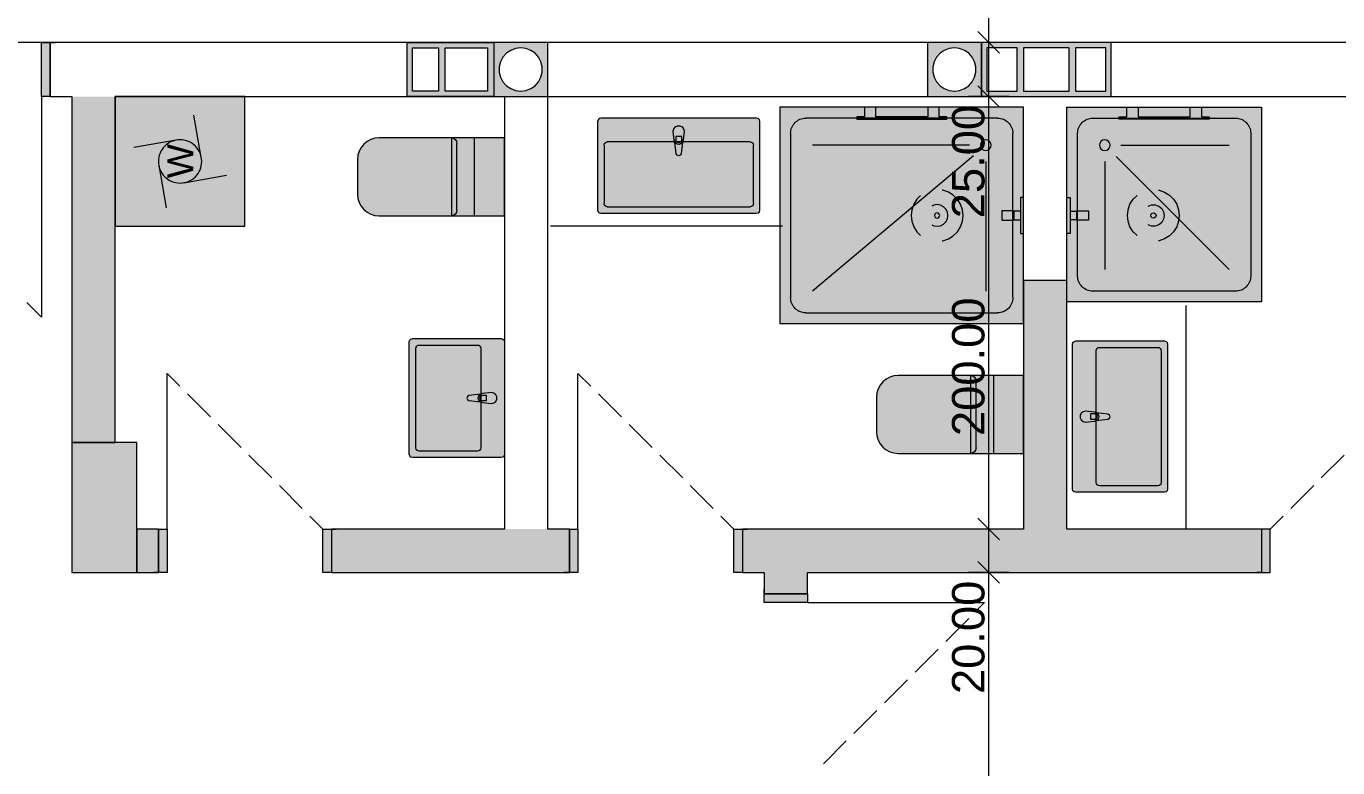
# Model space of a CAD drawing. Header units: millimetres. Extents: x 5493291 to 5652041, y -5155064 to -5098765.
# Drawn here: x 5590895 to 5596958, y -5125245 to -5121817 of the extents above; entities that cross this region are included whole.
import ezdxf

# ---------------------------------------------------------------- set-up
doc = ezdxf.new("R2010")
doc.units = ezdxf.units.MM
doc.header["$MEASUREMENT"] = 0
doc.layers.add('Drawing & Figure', color=7, linetype='Continuous')
doc.layers.add('Drawing & Figure_Pen_No__1', color=7, linetype='Continuous', lineweight=13)
doc.layers.add('Drawing & Figure_Pen_No__101', color=252, linetype='Continuous', lineweight=13)
for name, color, linetype, lineweight, true_color in [('Drawing & Figure_Pen_No__105', 7, 'Continuous', 13, 0xcae6ff), ('Drawing & Figure_Pen_No__145', 7, 'Continuous', 13, 0x0077b0), ('Drawing & Figure_Pen_No__181', 7, 'Continuous', 5, 0x282828), ('Drawing & Figure_Pen_No__61', 7, 'Continuous', 13, 0x6a6a6a), ('Drawing & Figure_Pen_No__62', 7, 'Continuous', 13, 0xaaaaaa)]:
    doc.layers.add(name, color=color, linetype=linetype, lineweight=lineweight, true_color=true_color)
doc.styles.add('GENERATED_STYLE_2', font='arial.ttf')

msp = doc.modelspace()

# ---------------------------------------------------------------- hatches: boundary and pattern name
at = {"layer": 'Drawing & Figure', "linetype": 'Continuous', "lineweight": 20}
h = msp.add_hatch(color=6, dxfattribs=at)
h.paths.add_polyline_path([(5592655.5, -5122141.5), (5593055.9, -5122141.5), (5593055.9, -5121891.5), (5592655.5, -5121891.5)])
h.paths.add_polyline_path([(5592680.4, -5122116.5), (5592680.4, -5121916.5), (5592800.4, -5121916.5), (5592800.4, -5122116.5)], flags=0)
h.paths.add_polyline_path([(5592830.7, -5122116.5), (5592830.7, -5121916.5), (5593026.8, -5121916.5), (5593026.8, -5122116.5)], flags=0)
h = msp.add_hatch(color=6, dxfattribs=at)
h.paths.add_polyline_path([(5593055.9, -5121891.5), (5593055.9, -5122141.5), (5593305.9, -5122141.5), (5593305.9, -5122121.5), (5593305.9, -5121911.5), (5593305.9, -5121891.5)])
h.paths.add_polyline_path([(5593081.4, -5122028.5), (5593081.4, -5122004.5), (5593087.3, -5121981.1), (5593098.6, -5121959.7), (5593114.7, -5121941.6), (5593134.3, -5121928), (5593156.8, -5121919.4), (5593180.6, -5121916.5), (5593204.4, -5121919.4), (5593226.9, -5121928), (5593247.1, -5121941.6), (5593263.2, -5121959.7), (5593274.5, -5121981.1), (5593279.8, -5122004.5), (5593279.8, -5122028.5), (5593274.5, -5122051.9), (5593263.2, -5122073.3), (5593247.1, -5122091.4), (5593226.9, -5122105.1), (5593204.4, -5122113.6), (5593180.6, -5122116.5), (5593156.8, -5122113.6), (5593134.3, -5122105.1), (5593114.7, -5122091.4), (5593098.6, -5122073.3), (5593087.3, -5122051.9)], flags=0)
h = msp.add_hatch(color=6, dxfattribs=at)
h.paths.add_polyline_path([(5595060.7, -5122141.5), (5595310.8, -5122141.5), (5595310.8, -5121891.5), (5595060.7, -5121891.5), (5595060.7, -5121911.5), (5595060.7, -5122121.5)])
h.paths.add_polyline_path([(5595086.8, -5122004.5), (5595092.2, -5121981.1), (5595103.4, -5121959.7), (5595119.5, -5121941.6), (5595139.1, -5121928), (5595161.7, -5121919.4), (5595186, -5121916.5), (5595209.8, -5121919.4), (5595232.4, -5121928), (5595252, -5121941.6), (5595268, -5121959.7), (5595279.3, -5121981.1), (5595285.2, -5122004.5), (5595285.2, -5122028.5), (5595279.3, -5122051.9), (5595268, -5122073.3), (5595252, -5122091.4), (5595232.4, -5122105.1), (5595209.8, -5122113.6), (5595186, -5122116.5), (5595161.7, -5122113.6), (5595139.1, -5122105.1), (5595119.5, -5122091.4), (5595103.4, -5122073.3), (5595092.2, -5122051.9), (5595086.8, -5122028.5)], flags=0)
h = msp.add_hatch(color=6, dxfattribs=at)
h.paths.add_polyline_path([(5595310.8, -5122141.5), (5595740.8, -5122141.5), (5595910.7, -5122141.5), (5595910.7, -5121891.5), (5595310.8, -5121891.5)])
h.paths.add_polyline_path([(5595335.7, -5121916.5), (5595475.9, -5121916.5), (5595475.9, -5122116.5), (5595335.7, -5122116.5)], flags=0)
h.paths.add_polyline_path([(5595505.6, -5122116.5), (5595505.6, -5121916.5), (5595715.9, -5121916.5), (5595715.9, -5122116.5)], flags=0)
h.paths.add_polyline_path([(5595885.8, -5122116.5), (5595745.6, -5122116.5), (5595745.6, -5121916.5), (5595885.8, -5121916.5)], flags=0)
at = {"layer": 'Drawing & Figure_Pen_No__1', "linetype": 'Continuous', "lineweight": 0, "true_color": 0xffffff}
for points in [[(5591005.9, -5122141.5), (5591005.9, -5121891.5), (5590965.5, -5121891.5), (5590965.5, -5122141.5)], [(5591105.7, -5122141.5), (5591105.7, -5123741.6), (5591305.9, -5123741.6), (5591305.9, -5122141.5)], [(5591905.8, -5122141.5), (5591305.9, -5122141.5), (5591305.9, -5122741.5), (5591905.8, -5122741.5)], [(5595505.6, -5122191.5), (5594378.7, -5122191.5), (5594378.7, -5123191.6), (5595505.6, -5123191.6)], [(5594734.6, -5122246.5), (5595150.4, -5122246.5), (5595150.4, -5122235.5), (5595115.3, -5122235.5), (5595115.3, -5122191.5), (5595062.5, -5122191.5), (5595062.5, -5122235.5), (5594822.5, -5122235.5), (5594822.5, -5122191.5), (5594769.6, -5122191.5), (5594769.6, -5122235.5), (5594734.6, -5122235.5)], [(5595705.8, -5122191.5), (5595705.8, -5123091.5), (5596605.7, -5123091.5), (5596605.7, -5122191.5)], [(5596364, -5122246.5), (5596364, -5122235.5), (5596328.9, -5122235.5), (5596328.9, -5122191.5), (5596276, -5122191.5), (5596276, -5122235.5), (5596036.1, -5122235.5), (5596036.1, -5122191.5), (5595982.6, -5122191.5), (5595982.6, -5122235.5), (5595947.5, -5122235.5), (5595947.5, -5122246.5)], [(5594271.2, -5122241.5), (5593551.3, -5122241.5), (5593543.6, -5122243.5), (5593538.2, -5122249), (5593535.8, -5122256.5), (5593535.8, -5122666.5), (5593538.2, -5122674), (5593543.6, -5122679.5), (5593551.3, -5122681.5), (5594271.2, -5122681.5), (5594278.4, -5122679.5), (5594284.3, -5122674), (5594286.1, -5122666.5), (5594286.1, -5122256.5), (5594284.3, -5122249), (5594278.4, -5122243.5)], [(5593936.2, -5122301.5), (5593933.8, -5122290.7), (5593926.7, -5122282), (5593916.6, -5122277.1), (5593905.3, -5122277.1), (5593895.8, -5122282), (5593888.7, -5122290.7), (5593886.3, -5122301.5), (5593889.9, -5122343.5), (5593893.4, -5122353), (5593900, -5122405.9), (5593903.5, -5122412.9), (5593911.3, -5122415.7), (5593918.4, -5122412.9), (5593921.9, -5122405.9), (5593929.1, -5122353), (5593932, -5122343.5)], [(5592425.6, -5122592.8), (5592427.4, -5122612.3), (5592433.3, -5122631.1), (5592442.8, -5122648.3), (5592454.7, -5122663.5), (5592470.2, -5122676), (5592487.4, -5122685.2), (5592506.4, -5122690.9), (5592526, -5122692.8), (5593105.8, -5122692.8), (5593105.8, -5122332.8), (5592526, -5122332.8), (5592506.4, -5122334.7), (5592487.4, -5122340.4), (5592470.2, -5122349.6), (5592454.7, -5122362.1), (5592442.8, -5122377.2), (5592433.3, -5122394.5), (5592427.4, -5122413.3), (5592425.6, -5122432.8)], [(5595505.6, -5122608.5), (5595490.7, -5122608.5), (5595490.7, -5122671.5), (5595461, -5122671.5), (5595461, -5122669.5), (5595405.8, -5122669.5), (5595405.8, -5122713.5), (5595461, -5122713.5), (5595461, -5122711.5), (5595490.7, -5122711.5), (5595490.7, -5122774.5), (5595505.6, -5122774.5)], [(5595705.8, -5122608.5), (5595705.8, -5122774.5), (5595720.6, -5122774.5), (5595720.6, -5122711.5), (5595750.9, -5122711.5), (5595750.9, -5122713.5), (5595805.6, -5122713.5), (5595805.6, -5122669.5), (5595750.9, -5122669.5), (5595750.9, -5122671.5), (5595720.6, -5122671.5), (5595720.6, -5122608.5)], [(5595505.6, -5122991.6), (5595505.6, -5124141.6), (5595705.8, -5124141.6), (5595705.8, -5122991.6)], [(5593105.8, -5123275.7), (5593104, -5123268.2), (5593098, -5123262.7), (5593090.9, -5123260.7), (5592680.4, -5123260.7), (5592673.3, -5123262.7), (5592668, -5123268.2), (5592665.6, -5123275.7), (5592665.6, -5123795.7), (5592668, -5123803.2), (5592673.3, -5123808.7), (5592680.4, -5123810.7), (5593090.9, -5123810.7), (5593098, -5123808.7), (5593104, -5123803.2), (5593105.8, -5123795.7)], [(5595731.9, -5123956.5), (5595733.7, -5123964), (5595739, -5123969.5), (5595746.8, -5123971.5), (5596156.6, -5123971.5), (5596164.4, -5123969.5), (5596169.7, -5123964), (5596171.5, -5123956.5), (5596171.5, -5123286.5), (5596169.7, -5123279), (5596164.4, -5123273.5), (5596156.6, -5123271.5), (5595746.8, -5123271.5), (5595739, -5123273.5), (5595733.7, -5123279), (5595731.9, -5123286.5)], [(5594826, -5123691.6), (5594827.8, -5123711.1), (5594833.2, -5123729.8), (5594842.7, -5123747.1), (5594855.1, -5123762.3), (5594870, -5123774.7), (5594887.2, -5123783.9), (5594906.2, -5123789.6), (5594925.8, -5123791.6), (5595505.6, -5123791.6), (5595505.6, -5123431.6), (5594925.8, -5123431.6), (5594906.2, -5123433.5), (5594887.2, -5123439.2), (5594870, -5123448.4), (5594855.1, -5123460.8), (5594842.7, -5123476), (5594833.2, -5123493.3), (5594827.8, -5123512), (5594826, -5123531.6)], [(5593045.8, -5123510.7), (5593003.6, -5123514.7), (5592994.1, -5123518), (5592941.2, -5123524.6), (5592934.1, -5123528.3), (5592931.7, -5123535.7), (5592934.1, -5123543.1), (5592941.2, -5123546.8), (5592994.1, -5123553.4), (5593003.6, -5123556.7), (5593045.8, -5123560.7), (5593056.5, -5123558.2), (5593065.4, -5123551.3), (5593070.1, -5123541.3), (5593070.1, -5123530.2), (5593065.4, -5123520.1), (5593056.5, -5123513.2)], [(5595791.9, -5123646.5), (5595833.5, -5123642.5), (5595843, -5123639.2), (5595895.9, -5123632.6), (5595903, -5123628.9), (5595906, -5123621.5), (5595903, -5123614.1), (5595895.9, -5123610.4), (5595843, -5123603.8), (5595833.5, -5123600.5), (5595791.9, -5123596.5), (5595780.6, -5123599), (5595772.3, -5123605.9), (5595767.6, -5123615.9), (5595767.6, -5123627), (5595772.3, -5123637.1), (5595780.6, -5123644)], [(5591405.7, -5124341.6), (5591505.5, -5124341.6), (5591505.5, -5124141.6), (5591405.7, -5124141.6)], [(5591505.5, -5124141.6), (5591505.5, -5124341.6), (5591545.9, -5124341.6), (5591545.9, -5124141.6)], [(5592305.6, -5124341.6), (5592305.6, -5124141.6), (5592265.8, -5124141.6), (5592265.8, -5124341.6)], [(5592706, -5124141.6), (5592305.6, -5124141.6), (5592305.6, -5124341.6), (5592706, -5124341.6)], [(5592706, -5124341.6), (5593405.7, -5124341.6), (5593405.7, -5124141.6), (5592706, -5124141.6)], [(5593405.7, -5124141.6), (5593405.7, -5124341.6), (5593445.5, -5124341.6), (5593445.5, -5124141.6)], [(5594205.9, -5124341.6), (5594205.9, -5124141.6), (5594165.5, -5124141.6), (5594165.5, -5124341.6)], [(5594505.9, -5124141.6), (5594205.9, -5124141.6), (5594205.9, -5124341.6), (5594505.9, -5124341.6)], [(5594505.9, -5124341.6), (5596605.7, -5124341.6), (5596605.7, -5124141.6), (5594505.9, -5124141.6)], [(5596605.7, -5124341.6), (5596646.1, -5124341.6), (5596646.1, -5124141.6), (5596605.7, -5124141.6)], [(5594305.7, -5124341.6), (5594305.7, -5124441.6), (5594505.9, -5124441.6), (5594505.9, -5124341.6)], [(5594505.9, -5124441.6), (5594305.7, -5124441.6), (5594305.7, -5124481.6), (5594505.9, -5124481.6)]]:
    msp.add_hatch(color=7, dxfattribs=at).paths.add_polyline_path(points)
at = {"layer": 'Drawing & Figure_Pen_No__1', "linetype": 'Continuous', "lineweight": 0, "true_color": 0x000000}
msp.add_hatch(color=18, dxfattribs=at).paths.add_polyline_path([(5591405.7, -5123741.6), (5591105.7, -5123741.6), (5591105.7, -5124341.6), (5591405.7, -5124341.6)])

# ---------------------------------------------------------------- linework, layer by layer
at = {"layer": 'Drawing & Figure_Pen_No__1', "color": 7, "linetype": 'Continuous', "lineweight": 13}
for points in [[(5595344.6, -5121891.5), (5595344.6, -5120091.4)], [(5608504.5, -5121891.5), (5589555.9, -5121891.5)], [(5591005.9, -5121891.5), (5591027.9, -5121891.5)], [(5591005.9, -5122141.5), (5591005.9, -5121891.5)], [(5600605.8, -5121891.5), (5591005.9, -5121891.5)], [(5591005.9, -5122141.5), (5591005.9, -5121891.5)], [(5591005.9, -5122141.5), (5591005.9, -5121891.5)], [(5591005.9, -5121891.5), (5591027.9, -5121891.5)], [(5591005.9, -5121891.5), (5591027.9, -5121891.5)], [(5592655.5, -5122141.5), (5592655.5, -5121891.5)], [(5592655.5, -5121891.5), (5593055.9, -5121891.5)], [(5592680.4, -5121916.5), (5592800.4, -5121916.5)], [(5592680.4, -5122116.5), (5592680.4, -5121916.5)], [(5592800.4, -5121916.5), (5592800.4, -5122116.5)], [(5592830.7, -5121916.5), (5593026.8, -5121916.5)], [(5592830.7, -5122116.5), (5592830.7, -5121916.5)], [(5593026.8, -5121916.5), (5593026.8, -5122116.5)], [(5593305.9, -5121891.5), (5593055.9, -5121891.5)], [(5593055.9, -5121891.5), (5593055.9, -5122141.5)], [(5593055.9, -5121891.5), (5593055.9, -5122141.5)], [(5593156.8, -5121919.4), (5593134.3, -5121928)], [(5593180.6, -5121916.5), (5593156.8, -5121919.4)], [(5593204.4, -5121919.4), (5593180.6, -5121916.5)], [(5593226.9, -5121928), (5593204.4, -5121919.4)], [(5593305.9, -5121911.5), (5593305.9, -5121891.5)], [(5593305.9, -5122121.5), (5593305.9, -5121911.5)], [(5595310.8, -5121891.5), (5595060.7, -5121891.5)], [(5595060.7, -5121891.5), (5595060.7, -5121911.5)], [(5595060.7, -5121911.5), (5595060.7, -5122121.5)], [(5595161.7, -5121919.4), (5595139.1, -5121928)], [(5595186, -5121916.5), (5595161.7, -5121919.4)], [(5595209.8, -5121919.4), (5595186, -5121916.5)], [(5595232.4, -5121928), (5595209.8, -5121919.4)], [(5595438.5, -5121891.5), (5595250.8, -5121891.5)], [(5595310.8, -5122141.5), (5595310.8, -5121891.5)], [(5595910.7, -5121891.5), (5595310.8, -5121891.5)], [(5595310.8, -5121891.5), (5595310.8, -5122141.5)], [(5595475.9, -5121916.5), (5595335.7, -5121916.5)], [(5595335.7, -5121916.5), (5595335.7, -5122116.5)], [(5595344.6, -5122141.5), (5595344.6, -5121891.5)], [(5595475.9, -5122116.5), (5595475.9, -5121916.5)], [(5595715.9, -5121916.5), (5595505.6, -5121916.5)], [(5595505.6, -5121916.5), (5595505.6, -5122116.5)], [(5595715.9, -5122116.5), (5595715.9, -5121916.5)], [(5595745.6, -5121916.5), (5595745.6, -5122116.5)], [(5595885.8, -5121916.5), (5595745.6, -5121916.5)], [(5595885.8, -5122116.5), (5595885.8, -5121916.5)], [(5595910.7, -5122141.5), (5595910.7, -5121891.5)], [(5593087.3, -5121981), (5593081.4, -5122004.5)], [(5593098.6, -5121959.7), (5593087.3, -5121981)], [(5593114.7, -5121941.6), (5593098.6, -5121959.7)], [(5593134.3, -5121928), (5593114.7, -5121941.6)], [(5593247.1, -5121941.6), (5593226.9, -5121928)], [(5593263.2, -5121959.7), (5593247.1, -5121941.6)], [(5593274.5, -5121981), (5593263.2, -5121959.7)], [(5593279.8, -5122004.5), (5593274.5, -5121981)], [(5595092.2, -5121981), (5595086.8, -5122004.5)], [(5595103.4, -5121959.7), (5595092.2, -5121981)], [(5595119.5, -5121941.6), (5595103.4, -5121959.7)], [(5595139.1, -5121928), (5595119.5, -5121941.6)], [(5595252, -5121941.6), (5595232.4, -5121928)], [(5595268, -5121959.7), (5595252, -5121941.6)], [(5595279.3, -5121981), (5595268, -5121959.7)], [(5595285.2, -5122004.5), (5595279.3, -5121981)], [(5593081.4, -5122004.5), (5593081.4, -5122028.5)], [(5593081.4, -5122028.5), (5593087.3, -5122051.9)], [(5593274.5, -5122051.9), (5593279.8, -5122028.5)], [(5593279.8, -5122028.5), (5593279.8, -5122004.5)], [(5595086.8, -5122004.5), (5595086.8, -5122028.5)], [(5595086.8, -5122028.5), (5595092.2, -5122051.9)], [(5595279.3, -5122051.9), (5595285.2, -5122028.5)], [(5595285.2, -5122028.5), (5595285.2, -5122004.5)], [(5593087.3, -5122051.9), (5593098.6, -5122073.3)], [(5593098.6, -5122073.3), (5593114.7, -5122091.4)], [(5593114.7, -5122091.4), (5593134.3, -5122105.1)], [(5593134.3, -5122105.1), (5593156.8, -5122113.6)], [(5593204.4, -5122113.6), (5593226.9, -5122105.1)], [(5593226.9, -5122105.1), (5593247.1, -5122091.4)], [(5593247.1, -5122091.4), (5593263.2, -5122073.3)], [(5593263.2, -5122073.3), (5593274.5, -5122051.9)], [(5595092.2, -5122051.9), (5595103.4, -5122073.3)], [(5595103.4, -5122073.3), (5595119.5, -5122091.4)], [(5595119.5, -5122091.4), (5595139.1, -5122105.1)], [(5595139.1, -5122105.1), (5595161.7, -5122113.6)], [(5595209.8, -5122113.6), (5595232.4, -5122105.1)], [(5595232.4, -5122105.1), (5595252, -5122091.4)], [(5595252, -5122091.4), (5595268, -5122073.3)], [(5595268, -5122073.3), (5595279.3, -5122051.9)], [(5591005.9, -5122141.5), (5591027.9, -5122141.5)], [(5591005.9, -5122141.5), (5591105.7, -5122141.5)], [(5591005.9, -5122141.5), (5591027.9, -5122141.5)], [(5591005.9, -5122141.5), (5591027.9, -5122141.5)], [(5591105.7, -5122141.5), (5591105.7, -5123741.6)], [(5591305.9, -5123741.6), (5591305.9, -5122141.5)], [(5591305.9, -5122141.5), (5593105.8, -5122141.5)], [(5593055.9, -5122141.5), (5592655.5, -5122141.5)], [(5592800.4, -5122116.5), (5592680.4, -5122116.5)], [(5593026.8, -5122116.5), (5592830.7, -5122116.5)], [(5593055.9, -5122141.5), (5593305.9, -5122141.5)], [(5593105.8, -5122141.5), (5593105.8, -5124141.6)], [(5593156.8, -5122113.6), (5593180.6, -5122116.5)], [(5593180.6, -5122116.5), (5593204.4, -5122113.6)], [(5593305.9, -5122141.5), (5593305.9, -5122121.5)], [(5593305.9, -5122141.5), (5597505.7, -5122141.5)], [(5593305.9, -5124141.6), (5593305.9, -5122141.5)], [(5595060.7, -5122121.5), (5595060.7, -5122141.5)], [(5595060.7, -5122141.5), (5595310.8, -5122141.5)], [(5595161.7, -5122113.6), (5595186, -5122116.5)], [(5595186, -5122116.5), (5595209.8, -5122113.6)], [(5595438.5, -5122141.5), (5595250.8, -5122141.5)], [(5595310.8, -5122141.5), (5595740.8, -5122141.5)], [(5595335.7, -5122116.5), (5595475.9, -5122116.5)], [(5595344.6, -5124141.6), (5595344.6, -5122141.5)], [(5595505.6, -5122116.5), (5595715.9, -5122116.5)], [(5595740.8, -5122141.5), (5595910.7, -5122141.5)], [(5595745.6, -5122116.5), (5595885.8, -5122116.5)], [(5595505.6, -5122991.6), (5595505.6, -5124141.6)], [(5595705.8, -5122991.6), (5595505.6, -5122991.6)], [(5595705.8, -5124141.6), (5595705.8, -5122991.6)], [(5591105.7, -5123741.6), (5591305.9, -5123741.6)], [(5591405.7, -5123741.6), (5591105.7, -5123741.6)], [(5591105.7, -5123741.6), (5591105.7, -5124341.6)], [(5591405.7, -5124341.6), (5591405.7, -5123741.6)], [(5591505.5, -5124141.6), (5591405.7, -5124141.6)], [(5591405.7, -5124141.6), (5591405.7, -5124341.6)], [(5591505.5, -5124141.6), (5591483.5, -5124141.6)], [(5591505.5, -5124141.6), (5591483.5, -5124141.6)], [(5591505.5, -5124141.6), (5591483.5, -5124141.6)], [(5591505.5, -5124141.6), (5591505.5, -5124341.6)], [(5591505.5, -5124141.6), (5591505.5, -5124341.6)], [(5591505.5, -5124141.6), (5591505.5, -5124341.6)], [(5592305.6, -5124141.6), (5592327.6, -5124141.6)], [(5592305.6, -5124141.6), (5592305.6, -5124341.6)], [(5592706, -5124141.6), (5592305.6, -5124141.6)], [(5592305.6, -5124141.6), (5592305.6, -5124341.6)], [(5592305.6, -5124141.6), (5592305.6, -5124341.6)], [(5592305.6, -5124141.6), (5592327.6, -5124141.6)], [(5592305.6, -5124141.6), (5592327.6, -5124141.6)], [(5593105.8, -5124141.6), (5592706, -5124141.6)], [(5593405.7, -5124141.6), (5593305.9, -5124141.6)], [(5593405.7, -5124141.6), (5593383.8, -5124141.6)], [(5593405.7, -5124141.6), (5593383.8, -5124141.6)], [(5593405.7, -5124141.6), (5593383.8, -5124141.6)], [(5593405.7, -5124141.6), (5593405.7, -5124341.6)], [(5593405.7, -5124141.6), (5593405.7, -5124341.6)], [(5593405.7, -5124141.6), (5593405.7, -5124341.6)], [(5594205.9, -5124141.6), (5594227.9, -5124141.6)], [(5594205.9, -5124141.6), (5594205.9, -5124341.6)], [(5594505.9, -5124141.6), (5594205.9, -5124141.6)], [(5594205.9, -5124141.6), (5594205.9, -5124341.6)], [(5594205.9, -5124141.6), (5594205.9, -5124341.6)], [(5594205.9, -5124141.6), (5594227.9, -5124141.6)], [(5594205.9, -5124141.6), (5594227.9, -5124141.6)], [(5595505.6, -5124141.6), (5594505.9, -5124141.6)], [(5595438.5, -5124141.6), (5595250.8, -5124141.6)], [(5595344.6, -5124341.6), (5595344.6, -5124141.6)], [(5596605.7, -5124141.6), (5595705.8, -5124141.6)], [(5596605.7, -5124141.6), (5596583.7, -5124141.6)], [(5596605.7, -5124141.6), (5596583.7, -5124141.6)], [(5596605.7, -5124141.6), (5596583.7, -5124141.6)], [(5596605.7, -5124141.6), (5596605.7, -5124341.6)], [(5596605.7, -5124141.6), (5596605.7, -5124341.6)], [(5596605.7, -5124141.6), (5596605.7, -5124341.6)], [(5591105.7, -5124341.6), (5591405.7, -5124341.6)], [(5591405.7, -5124341.6), (5591505.5, -5124341.6)], [(5591505.5, -5124341.6), (5591483.5, -5124341.6)], [(5591505.5, -5124341.6), (5591483.5, -5124341.6)], [(5591505.5, -5124341.6), (5591483.5, -5124341.6)], [(5592305.6, -5124341.6), (5592327.6, -5124341.6)], [(5592305.6, -5124341.6), (5592706, -5124341.6)], [(5592305.6, -5124341.6), (5592327.6, -5124341.6)], [(5592305.6, -5124341.6), (5592327.6, -5124341.6)], [(5592706, -5124341.6), (5593405.7, -5124341.6)], [(5593405.7, -5124341.6), (5593383.8, -5124341.6)], [(5593405.7, -5124341.6), (5593383.8, -5124341.6)], [(5593405.7, -5124341.6), (5593383.8, -5124341.6)], [(5594205.9, -5124341.6), (5594227.9, -5124341.6)], [(5594205.9, -5124341.6), (5594305.7, -5124341.6)], [(5594205.9, -5124341.6), (5594227.9, -5124341.6)], [(5594205.9, -5124341.6), (5594227.9, -5124341.6)], [(5594305.7, -5124341.6), (5594305.7, -5124441.6)], [(5594505.9, -5124341.6), (5596605.7, -5124341.6)], [(5594505.9, -5124441.6), (5594505.9, -5124341.6)], [(5595438.5, -5124341.6), (5595250.8, -5124341.6)], [(5595344.6, -5130741.6), (5595344.6, -5124341.6)], [(5596605.7, -5124341.6), (5596583.7, -5124341.6)], [(5596605.7, -5124341.6), (5596583.7, -5124341.6)], [(5596605.7, -5124341.6), (5596583.7, -5124341.6)], [(5594305.7, -5124441.6), (5594305.7, -5124419.6)], [(5594305.7, -5124441.6), (5594305.7, -5124419.6)], [(5594305.7, -5124441.6), (5594305.7, -5124419.6)], [(5594505.9, -5124441.6), (5594305.7, -5124441.6)], [(5594505.9, -5124441.6), (5594305.7, -5124441.6)], [(5594505.9, -5124441.6), (5594305.7, -5124441.6)], [(5594505.9, -5124441.6), (5594505.9, -5124419.6)], [(5594505.9, -5124441.6), (5594505.9, -5124419.6)], [(5594505.9, -5124441.6), (5594505.9, -5124419.6)]]:
    msp.add_lwpolyline(points, dxfattribs=at)
at = {"layer": 'Drawing & Figure_Pen_No__101', "color": 252, "linetype": 'Continuous', "lineweight": 13}
for points in [[(5591905.8, -5122141.5), (5591305.9, -5122141.5)], [(5591305.9, -5122141.5), (5591305.9, -5122741.5)], [(5591905.8, -5122741.5), (5591905.8, -5122141.5)], [(5595505.6, -5122191.5), (5594378.7, -5122191.5)], [(5594378.7, -5122191.5), (5594378.7, -5123191.6)], [(5594822.5, -5122191.5), (5594769.6, -5122191.5)], [(5594769.6, -5122191.5), (5594769.6, -5122235.5)], [(5594822.5, -5122235.5), (5594822.5, -5122191.5)], [(5595115.3, -5122191.5), (5595062.5, -5122191.5)], [(5595062.5, -5122191.5), (5595062.5, -5122235.5)], [(5595115.3, -5122235.5), (5595115.3, -5122191.5)], [(5595505.6, -5123191.6), (5595505.6, -5122191.5)], [(5595705.8, -5122191.5), (5596605.7, -5122191.5)], [(5595705.8, -5123091.5), (5595705.8, -5122191.5)], [(5595982.6, -5122235.5), (5595982.6, -5122191.5)], [(5595982.6, -5122191.5), (5596036.1, -5122191.5)], [(5596036.1, -5122191.5), (5596036.1, -5122235.5)], [(5596276, -5122235.5), (5596276, -5122191.5)], [(5596276, -5122191.5), (5596328.9, -5122191.5)], [(5596328.9, -5122191.5), (5596328.9, -5122235.5)], [(5596605.7, -5122191.5), (5596605.7, -5123091.5)], [(5593538.2, -5122249), (5593535.8, -5122256.5)], [(5593535.8, -5122256.5), (5593535.8, -5122666.5)], [(5593543.6, -5122243.5), (5593538.2, -5122249)], [(5593551.3, -5122241.5), (5593543.6, -5122243.5)], [(5594271.2, -5122241.5), (5593551.3, -5122241.5)], [(5593888.7, -5122290.7), (5593895.8, -5122282)], [(5593895.8, -5122282), (5593905.3, -5122277.1)], [(5593905.3, -5122277.1), (5593916.6, -5122277.1)], [(5593916.6, -5122277.1), (5593926.7, -5122282)], [(5593926.7, -5122282), (5593933.8, -5122290.7)], [(5594278.4, -5122243.5), (5594271.2, -5122241.5)], [(5594284.3, -5122249), (5594278.4, -5122243.5)], [(5594286.1, -5122256.5), (5594284.3, -5122249)], [(5594286.1, -5122666.5), (5594286.1, -5122256.5)], [(5595385.6, -5122241.5), (5594498.7, -5122241.5)], [(5594769.6, -5122235.5), (5594734.6, -5122235.5)], [(5594734.6, -5122235.5), (5594734.6, -5122246.5)], [(5594734.6, -5122246.5), (5595150.4, -5122246.5)], [(5595062.5, -5122235.5), (5594822.5, -5122235.5)], [(5595150.4, -5122235.5), (5595115.3, -5122235.5)], [(5595150.4, -5122246.5), (5595150.4, -5122235.5)], [(5595825.8, -5122241.5), (5596485.7, -5122241.5)], [(5595947.5, -5122246.5), (5595947.5, -5122235.5)], [(5595947.5, -5122235.5), (5595982.6, -5122235.5)], [(5596364, -5122246.5), (5595947.5, -5122246.5)], [(5596036.1, -5122235.5), (5596276, -5122235.5)], [(5596328.9, -5122235.5), (5596364, -5122235.5)], [(5596364, -5122235.5), (5596364, -5122246.5)], [(5592487.4, -5122340.4), (5592470.2, -5122349.7)], [(5592506.4, -5122334.7), (5592487.4, -5122340.4)], [(5592526, -5122332.8), (5592506.4, -5122334.7)], [(5593105.8, -5122332.8), (5592526, -5122332.8)], [(5592860.4, -5122332.8), (5592860.4, -5122692.8)], [(5592965.6, -5122332.8), (5592965.6, -5122692.8)], [(5593105.8, -5122692.8), (5593105.8, -5122332.8)], [(5593886.3, -5122301.5), (5593888.7, -5122290.7)], [(5593889.9, -5122343.5), (5593886.3, -5122301.5)], [(5593893.4, -5122353), (5593889.9, -5122343.5)], [(5593897.6, -5122326.4), (5593897.6, -5122341.3)], [(5593924.9, -5122326.4), (5593897.6, -5122326.4)], [(5593924.9, -5122341.3), (5593924.9, -5122326.4)], [(5593932, -5122343.5), (5593929.1, -5122353)], [(5593936.2, -5122301.5), (5593932, -5122343.5)], [(5593933.8, -5122290.7), (5593936.2, -5122301.5)], [(5594428.6, -5122311.5), (5594428.6, -5123071.5)], [(5595455.7, -5123071.5), (5595455.7, -5122311.5)], [(5595755.7, -5122971.5), (5595755.7, -5122311.5)], [(5596555.8, -5122311.5), (5596555.8, -5122971.5)], [(5592433.3, -5122394.5), (5592427.4, -5122413.3)], [(5592442.8, -5122377.2), (5592433.3, -5122394.5)], [(5592454.7, -5122362.1), (5592442.8, -5122377.2)], [(5592470.2, -5122349.7), (5592454.7, -5122362.1)], [(5592886, -5122512.8), (5592886, -5122357.8)], [(5593566.1, -5122366.5), (5593566.1, -5122636.5)], [(5594240.9, -5122351.5), (5593581, -5122351.5)], [(5593900, -5122405.9), (5593893.4, -5122353)], [(5593903.5, -5122412.9), (5593900, -5122405.9)], [(5593921.9, -5122405.9), (5593918.4, -5122412.9)], [(5593929.1, -5122353), (5593921.9, -5122405.9)], [(5594256.4, -5122636.5), (5594256.4, -5122366.5)], [(5595255.5, -5122366.5), (5594529, -5122366.5)], [(5595955.9, -5122366.5), (5596456, -5122366.5)], [(5592427.4, -5122413.3), (5592425.6, -5122432.8)], [(5592425.6, -5122432.8), (5592425.6, -5122592.8)], [(5593911.3, -5122415.7), (5593903.5, -5122412.9)], [(5593918.4, -5122412.9), (5593911.3, -5122415.7)], [(5595274.5, -5122416.3), (5594529, -5123041.5)], [(5595331, -5122441.5), (5595331, -5123041.5)], [(5595881, -5122441.5), (5595881, -5122941.6)], [(5595933.9, -5122419.6), (5596456, -5122941.6)], [(5592886, -5122667.8), (5592886, -5122512.8)], [(5595132.6, -5122574.6), (5595129, -5122574.1)], [(5595158.1, -5122583.4), (5595132.6, -5122574.6)], [(5595180.7, -5122597.7), (5595158.1, -5122583.4)], [(5596129.3, -5122574.1), (5596132.3, -5122574.6)], [(5596132.3, -5122574.6), (5596157.8, -5122583.4)], [(5596157.8, -5122583.4), (5596180.4, -5122597.7)], [(5592425.6, -5122592.8), (5592427.4, -5122612.3)], [(5592427.4, -5122612.3), (5592433.3, -5122631.1)], [(5592433.3, -5122631.1), (5592442.8, -5122648.3)], [(5592442.8, -5122648.3), (5592454.7, -5122663.5)], [(5594997.7, -5122639.5), (5594988.8, -5122664.9)], [(5595012, -5122616.7), (5594997.7, -5122639.5)], [(5595029.8, -5122598.9), (5595012, -5122616.7)], [(5595090.4, -5122644), (5595081.5, -5122648.3)], [(5595105.8, -5122641.5), (5595090.4, -5122644)], [(5595121.3, -5122644), (5595105.8, -5122641.5)], [(5595134.9, -5122651.1), (5595121.3, -5122644)], [(5595146.2, -5122662.1), (5595134.9, -5122651.1)], [(5595199.7, -5122616.7), (5595180.7, -5122597.7)], [(5595213.9, -5122639.5), (5595199.7, -5122616.7)], [(5595222.8, -5122664.9), (5595213.9, -5122639.5)], [(5595505.6, -5122608.5), (5595490.7, -5122608.5)], [(5595490.7, -5122608.5), (5595490.7, -5122671.5)], [(5595505.6, -5122774.5), (5595505.6, -5122608.5)], [(5595705.8, -5122608.5), (5595720.6, -5122608.5)], [(5595705.8, -5122774.5), (5595705.8, -5122608.5)], [(5595720.6, -5122608.5), (5595720.6, -5122671.5)], [(5595988.5, -5122664.9), (5595997.4, -5122639.5)], [(5595997.4, -5122639.5), (5596012.3, -5122616.7)], [(5596012.3, -5122616.7), (5596030.1, -5122598.9)], [(5596081.8, -5122647.9), (5596097.2, -5122642.3)], [(5596097.2, -5122642.3), (5596114.5, -5122642.3)], [(5596114.5, -5122642.3), (5596131.1, -5122648.2)], [(5596131.1, -5122648.2), (5596144.2, -5122659.4)], [(5596180.4, -5122597.7), (5596199.4, -5122616.7)], [(5596199.4, -5122616.7), (5596213.7, -5122639.5)], [(5596213.7, -5122639.5), (5596222.6, -5122664.9)], [(5592454.7, -5122663.5), (5592470.2, -5122676)], [(5592470.2, -5122676), (5592487.4, -5122685.2)], [(5592487.4, -5122685.2), (5592506.4, -5122690.9)], [(5592506.4, -5122690.9), (5592526, -5122692.8)], [(5592526, -5122692.8), (5593105.8, -5122692.8)], [(5593535.8, -5122666.5), (5593538.2, -5122674)], [(5593538.2, -5122674), (5593543.6, -5122679.5)], [(5593543.6, -5122679.5), (5593551.3, -5122681.5)], [(5593551.3, -5122681.5), (5594271.2, -5122681.5)], [(5593581, -5122651.6), (5594240.9, -5122651.6)], [(5594271.2, -5122681.5), (5594278.4, -5122679.5)], [(5594278.4, -5122679.5), (5594284.3, -5122674)], [(5594284.3, -5122674), (5594286.1, -5122666.5)], [(5594988.8, -5122664.9), (5594985.8, -5122691.5)], [(5594985.8, -5122691.5), (5594988.8, -5122718.3)], [(5595095.1, -5122685.5), (5595093.9, -5122691.5)], [(5595093.9, -5122691.5), (5595095.1, -5122697.5)], [(5595099.9, -5122681.1), (5595095.1, -5122685.5)], [(5595095.1, -5122697.5), (5595099.9, -5122701.9)], [(5595105.8, -5122679.5), (5595099.9, -5122681.1)], [(5595099.9, -5122701.9), (5595105.8, -5122703.5)], [(5595111.8, -5122681.1), (5595105.8, -5122679.5)], [(5595105.8, -5122703.5), (5595111.8, -5122701.9)], [(5595115.9, -5122685.5), (5595111.8, -5122681.1)], [(5595111.8, -5122701.9), (5595115.9, -5122697.5)], [(5595117.7, -5122691.5), (5595115.9, -5122685.5)], [(5595115.9, -5122697.5), (5595117.7, -5122691.5)], [(5595153.3, -5122676.1), (5595146.2, -5122662.1)], [(5595146.2, -5122720.9), (5595153.3, -5122707)], [(5595155.7, -5122691.5), (5595153.3, -5122676.1)], [(5595153.3, -5122707), (5595155.7, -5122691.5)], [(5595225.8, -5122691.5), (5595222.8, -5122664.9)], [(5595222.8, -5122718.3), (5595225.8, -5122691.5)], [(5595461, -5122669.5), (5595405.8, -5122669.5)], [(5595405.8, -5122669.5), (5595405.8, -5122713.5)], [(5595461, -5122671.5), (5595461, -5122669.5)], [(5595490.7, -5122671.5), (5595461, -5122671.5)], [(5595461, -5122671.5), (5595461, -5122711.5)], [(5595461, -5122713.5), (5595461, -5122711.5)], [(5595461, -5122711.5), (5595490.7, -5122711.5)], [(5595490.7, -5122671.5), (5595490.7, -5122711.5)], [(5595490.7, -5122711.5), (5595490.7, -5122774.5)], [(5595720.6, -5122671.5), (5595750.9, -5122671.5)], [(5595720.6, -5122671.5), (5595720.6, -5122711.5)], [(5595750.9, -5122711.5), (5595720.6, -5122711.5)], [(5595720.6, -5122711.5), (5595720.6, -5122774.5)], [(5595750.9, -5122671.5), (5595750.9, -5122669.5)], [(5595750.9, -5122669.5), (5595805.6, -5122669.5)], [(5595750.9, -5122671.5), (5595750.9, -5122711.5)], [(5595750.9, -5122713.5), (5595750.9, -5122711.5)], [(5595805.6, -5122669.5), (5595805.6, -5122713.5)], [(5595985.6, -5122691.5), (5595988.5, -5122664.9)], [(5595988.5, -5122718.3), (5595985.6, -5122691.5)], [(5596094.3, -5122687.4), (5596099.6, -5122681.1)], [(5596094.3, -5122695.6), (5596094.3, -5122687.4)], [(5596099.6, -5122701.9), (5596094.3, -5122695.6)], [(5596099.6, -5122681.1), (5596107.9, -5122679.7)], [(5596107.9, -5122703.3), (5596099.6, -5122701.9)], [(5596107.9, -5122679.7), (5596115.1, -5122683.8)], [(5596115.1, -5122699.3), (5596107.9, -5122703.3)], [(5596115.1, -5122683.8), (5596118, -5122691.5)], [(5596118, -5122691.5), (5596115.1, -5122699.3)], [(5596144.2, -5122659.4), (5596153.1, -5122674.4)], [(5596153.1, -5122708.6), (5596144.2, -5122723.7)], [(5596153.1, -5122674.4), (5596156, -5122691.5)], [(5596156, -5122691.5), (5596153.1, -5122708.6)], [(5596222.6, -5122664.9), (5596225.6, -5122691.5)], [(5596225.6, -5122691.5), (5596222.6, -5122718.3)], [(5591305.9, -5122741.5), (5591905.8, -5122741.5)], [(5594391.8, -5122741.5), (5593319, -5122741.5)], [(5594988.8, -5122718.3), (5594997.7, -5122743.6)], [(5594997.7, -5122743.6), (5595012, -5122766.4)], [(5595012, -5122766.4), (5595029.8, -5122784.2)], [(5595081.5, -5122734.7), (5595090.4, -5122739.1)], [(5595090.4, -5122739.1), (5595105.8, -5122741.5)], [(5595105.8, -5122741.5), (5595121.3, -5122739.1)], [(5595121.3, -5122739.1), (5595134.9, -5122732)], [(5595134.9, -5122732), (5595146.2, -5122720.9)], [(5595180.7, -5122785.4), (5595199.7, -5122766.4)], [(5595199.7, -5122766.4), (5595213.9, -5122743.6)], [(5595213.9, -5122743.6), (5595222.8, -5122718.3)], [(5595405.8, -5122713.5), (5595461, -5122713.5)], [(5595805.6, -5122713.5), (5595750.9, -5122713.5)], [(5595997.4, -5122743.6), (5595988.5, -5122718.3)], [(5596012.3, -5122766.4), (5595997.4, -5122743.6)], [(5596030.1, -5122784.2), (5596012.3, -5122766.4)], [(5596097.2, -5122740.8), (5596081.8, -5122735.1)], [(5596114.5, -5122740.8), (5596097.2, -5122740.8)], [(5596131.1, -5122734.8), (5596114.5, -5122740.8)], [(5596144.2, -5122723.7), (5596131.1, -5122734.8)], [(5596199.4, -5122766.4), (5596180.4, -5122785.4)], [(5596213.7, -5122743.6), (5596199.4, -5122766.4)], [(5596222.6, -5122718.3), (5596213.7, -5122743.6)], [(5595129, -5122808.9), (5595132.6, -5122808.5)], [(5595132.6, -5122808.5), (5595158.1, -5122799.6)], [(5595158.1, -5122799.6), (5595180.7, -5122785.4)], [(5595490.7, -5122774.5), (5595505.6, -5122774.5)], [(5595720.6, -5122774.5), (5595705.8, -5122774.5)], [(5596132.3, -5122808.5), (5596129.3, -5122808.9)], [(5596157.8, -5122799.6), (5596132.3, -5122808.5)], [(5596180.4, -5122785.4), (5596157.8, -5122799.6)], [(5596485.7, -5123041.5), (5595825.8, -5123041.5)], [(5596605.7, -5123091.5), (5595705.8, -5123091.5)], [(5594378.7, -5123191.6), (5595505.6, -5123191.6)], [(5594498.7, -5123141.6), (5595385.6, -5123141.6)], [(5592665.6, -5123275.7), (5592668, -5123268.2)], [(5592665.6, -5123795.7), (5592665.6, -5123275.7)], [(5592668, -5123268.2), (5592673.3, -5123262.7)], [(5592673.3, -5123262.7), (5592680.4, -5123260.7)], [(5592680.4, -5123260.7), (5593090.9, -5123260.7)], [(5592695.9, -5123765.7), (5592695.9, -5123305.7)], [(5592710.7, -5123290.7), (5592981, -5123290.7)], [(5592995.9, -5123305.7), (5592995.9, -5123765.7)], [(5593090.9, -5123260.7), (5593098, -5123262.7)], [(5593098, -5123262.7), (5593104, -5123268.2)], [(5593104, -5123268.2), (5593105.8, -5123275.7)], [(5593105.8, -5123275.7), (5593105.8, -5123795.7)], [(5595731.9, -5123286.5), (5595733.7, -5123279)], [(5595731.9, -5123956.5), (5595731.9, -5123286.5)], [(5595733.7, -5123279), (5595739, -5123273.5)], [(5595739, -5123273.5), (5595746.8, -5123271.5)], [(5595746.8, -5123271.5), (5596156.6, -5123271.5)], [(5595841.8, -5123926.5), (5595841.8, -5123316.5)], [(5595856.7, -5123301.5), (5596126.9, -5123301.5)], [(5596141.8, -5123316.5), (5596141.8, -5123926.5)], [(5596156.6, -5123271.5), (5596164.4, -5123273.5)], [(5596164.4, -5123273.5), (5596169.7, -5123279)], [(5596169.7, -5123279), (5596171.5, -5123286.5)], [(5596171.5, -5123286.5), (5596171.5, -5123956.5)], [(5594887.2, -5123439.2), (5594870, -5123448.4)], [(5594906.2, -5123433.5), (5594887.2, -5123439.2)], [(5594925.8, -5123431.6), (5594906.2, -5123433.5)], [(5595505.6, -5123431.6), (5594925.8, -5123431.6)], [(5595260.9, -5123431.6), (5595260.9, -5123791.6)], [(5595366, -5123431.6), (5595366, -5123791.6)], [(5595505.6, -5123791.6), (5595505.6, -5123431.6)], [(5594833.2, -5123493.3), (5594827.8, -5123512)], [(5594842.7, -5123476), (5594833.2, -5123493.3)], [(5594855.1, -5123460.8), (5594842.7, -5123476)], [(5594870, -5123448.4), (5594855.1, -5123460.8)], [(5595285.8, -5123611.5), (5595285.8, -5123456.6)], [(5592934.1, -5123528.3), (5592931.7, -5123535.7)], [(5592931.7, -5123535.7), (5592934.1, -5123543.1)], [(5592941.2, -5123524.6), (5592934.1, -5123528.3)], [(5592934.1, -5123543.1), (5592941.2, -5123546.8)], [(5592994.1, -5123518), (5592941.2, -5123524.6)], [(5592941.2, -5123546.8), (5592994.1, -5123553.4)], [(5593003.6, -5123514.7), (5592994.1, -5123518)], [(5592994.1, -5123553.4), (5593003.6, -5123556.7)], [(5593045.8, -5123510.7), (5593003.6, -5123514.7)], [(5593003.6, -5123556.7), (5593045.8, -5123560.7)], [(5593006, -5123522.1), (5593020.8, -5123522.1)], [(5593020.8, -5123549.3), (5593006, -5123549.3)], [(5593020.8, -5123522.1), (5593020.8, -5123549.3)], [(5593056.5, -5123513.2), (5593045.8, -5123510.7)], [(5593045.8, -5123560.7), (5593056.5, -5123558.3)], [(5593065.4, -5123520.1), (5593056.5, -5123513.2)], [(5593056.5, -5123558.3), (5593065.4, -5123551.3)], [(5593070.1, -5123530.2), (5593065.4, -5123520.1)], [(5593065.4, -5123551.3), (5593070.1, -5123541.3)], [(5593070.1, -5123541.3), (5593070.1, -5123530.2)], [(5594827.8, -5123512), (5594826, -5123531.6)], [(5594826, -5123531.6), (5594826, -5123691.6)], [(5595285.8, -5123766.6), (5595285.8, -5123611.5)], [(5595772.3, -5123605.9), (5595767.6, -5123615.9)], [(5595767.6, -5123615.9), (5595767.6, -5123627)], [(5595780.6, -5123599), (5595772.3, -5123605.9)], [(5595791.9, -5123596.5), (5595780.6, -5123599)], [(5595833.5, -5123600.5), (5595791.9, -5123596.5)], [(5595816.9, -5123607.9), (5595831.7, -5123607.9)], [(5595816.9, -5123635.1), (5595816.9, -5123607.9)], [(5595843, -5123603.8), (5595833.5, -5123600.5)], [(5595895.9, -5123610.4), (5595843, -5123603.8)], [(5595903, -5123614.1), (5595895.9, -5123610.4)], [(5595906, -5123621.5), (5595903, -5123614.1)], [(5595767.6, -5123627), (5595772.3, -5123637.1)], [(5595772.3, -5123637.1), (5595780.6, -5123644)], [(5595780.6, -5123644), (5595791.9, -5123646.5)], [(5595791.9, -5123646.5), (5595833.5, -5123642.5)], [(5595831.7, -5123635.1), (5595816.9, -5123635.1)], [(5595833.5, -5123642.5), (5595843, -5123639.2)], [(5595843, -5123639.2), (5595895.9, -5123632.6)], [(5595895.9, -5123632.6), (5595903, -5123628.9)], [(5595903, -5123628.9), (5595906, -5123621.5)], [(5594826, -5123691.6), (5594827.8, -5123711.1)], [(5594827.8, -5123711.1), (5594833.2, -5123729.8)], [(5594833.2, -5123729.8), (5594842.7, -5123747.1)], [(5592668, -5123803.2), (5592665.6, -5123795.7)], [(5592673.3, -5123808.7), (5592668, -5123803.2)], [(5592981, -5123780.7), (5592710.7, -5123780.7)], [(5593104, -5123803.2), (5593098, -5123808.7)], [(5593105.8, -5123795.7), (5593104, -5123803.2)], [(5594842.7, -5123747.1), (5594855.1, -5123762.3)], [(5594855.1, -5123762.3), (5594870, -5123774.7)], [(5594870, -5123774.7), (5594887.2, -5123783.9)], [(5594887.2, -5123783.9), (5594906.2, -5123789.6)], [(5594906.2, -5123789.6), (5594925.8, -5123791.6)], [(5594925.8, -5123791.6), (5595505.6, -5123791.6)], [(5592680.4, -5123810.7), (5592673.3, -5123808.7)], [(5593090.9, -5123810.7), (5592680.4, -5123810.7)], [(5593098, -5123808.7), (5593090.9, -5123810.7)], [(5595733.7, -5123964), (5595731.9, -5123956.5)], [(5595739, -5123969.5), (5595733.7, -5123964)], [(5595746.8, -5123971.5), (5595739, -5123969.5)], [(5596156.6, -5123971.5), (5595746.8, -5123971.5)], [(5596126.9, -5123941.5), (5595856.7, -5123941.5)], [(5596164.4, -5123969.5), (5596156.6, -5123971.5)], [(5596169.7, -5123964), (5596164.4, -5123969.5)], [(5596171.5, -5123956.5), (5596169.7, -5123964)]]:
    msp.add_lwpolyline(points, dxfattribs=at)
for points in [[(5594428.6, -5122311.5, -0.414214), (5594498.7, -5122241.5)], [(5595385.6, -5122241.5, -0.414214), (5595455.7, -5122311.5)], [(5595755.7, -5122311.5, -0.414214), (5595825.8, -5122241.5)], [(5596485.7, -5122241.5, -0.414214), (5596555.8, -5122311.5)], [(5592860.4, -5122332.8, -0.413745), (5592886, -5122357.8)], [(5593924.9, -5122341.3, -0.413711), (5593911.3, -5122354.9, -0.413753), (5593897.6, -5122341.3)], [(5593566.1, -5122366.5, -0.413747), (5593581, -5122351.5)], [(5593929.1, -5122353, -0.245716), (5593911.3, -5122362.7, -0.264317), (5593893.4, -5122353)], [(5594240.9, -5122351.5, -0.413726), (5594256.4, -5122366.5)], [(5593581, -5122651.6, -0.413747), (5593566.1, -5122636.5)], [(5594256.4, -5122636.5, -0.413726), (5594240.9, -5122651.6)], [(5592886, -5122667.8, -0.413744), (5592860.4, -5122692.8)], [(5595825.8, -5123041.5, -0.414214), (5595755.7, -5122971.5)], [(5596555.8, -5122971.5, -0.414214), (5596485.7, -5123041.5)], [(5594498.7, -5123141.6, -0.414214), (5594428.6, -5123071.5)], [(5595455.7, -5123071.5, -0.414214), (5595385.6, -5123141.6)], [(5592695.9, -5123305.7, -0.413745), (5592710.7, -5123290.7)], [(5592981, -5123290.7, -0.413706), (5592995.9, -5123305.7)], [(5595841.8, -5123316.5, -0.413747), (5595856.7, -5123301.5)], [(5596126.9, -5123301.5, -0.413747), (5596141.8, -5123316.5)], [(5595260.9, -5123431.6, -0.413735), (5595285.8, -5123456.6)], [(5592994.1, -5123553.4, -0.25173), (5592984.6, -5123535.7, -0.253585), (5592994.1, -5123518)], [(5593006, -5123549.3, -0.413753), (5592992.3, -5123535.7, -0.413749), (5593006, -5123522.1)], [(5595831.7, -5123607.9, -0.41373), (5595844.8, -5123621.5, -0.413734), (5595831.7, -5123635.1)], [(5595843, -5123603.8, -0.253575), (5595853.1, -5123621.5, -0.25172), (5595843, -5123639.2)], [(5592710.7, -5123780.7, -0.413747), (5592695.9, -5123765.7)], [(5592995.9, -5123765.7, -0.413708), (5592981, -5123780.7)], [(5595285.8, -5123766.6, -0.413733), (5595260.9, -5123791.6)], [(5595856.7, -5123941.5, -0.413743), (5595841.8, -5123926.5)], [(5596141.8, -5123926.5, -0.413743), (5596126.9, -5123941.5)]]:
    msp.add_lwpolyline(points, format="xyb", dxfattribs=at)
for points in [[(5595355.9, -5122366.5, 0.413735), (5595331, -5122341.5, 0.413758), (5595306, -5122366.5, 0.413756), (5595331, -5122391.5, 0.413733)], [(5595906, -5122366.5, 0.413735), (5595881, -5122341.5, 0.413758), (5595856.1, -5122366.5, 0.413756), (5595881, -5122391.5, 0.413733)]]:
    msp.add_lwpolyline(points, format="xyb", close=True, dxfattribs=at)
at = {"layer": 'Drawing & Figure_Pen_No__105', "color": 254, "linetype": 'Continuous', "lineweight": 13, "true_color": 0xcae6ff}
for points in [[(5591703.9, -5122424.2), (5591669.4, -5122227.2)], [(5591588, -5122343), (5591391.4, -5122377.8)], [(5591507.3, -5122458.9), (5591541.7, -5122655.9)], [(5591623.1, -5122540), (5591820.3, -5122505.3)]]:
    msp.add_lwpolyline(points, dxfattribs=at)
msp.add_lwpolyline([(5591705.7, -5122441.5, 0.414214), (5591605.9, -5122341.5, 0.414214), (5591505.5, -5122441.5, 0.414214), (5591605.9, -5122541.5, 0.414214)], format="xyb", close=True, dxfattribs=at)
at = {"layer": 'Drawing & Figure_Pen_No__145', "color": 144, "linetype": 'Continuous', "lineweight": 13, "true_color": 0x0077b0}
for points in [[(5595294.7, -5121841.5), (5595394.5, -5121941.5)], [(5595294.7, -5122091.5), (5595394.5, -5122191.5)], [(5595294.7, -5124091.6), (5595394.5, -5124191.6)], [(5595294.7, -5124291.6), (5595394.5, -5124391.6)]]:
    msp.add_lwpolyline(points, dxfattribs=at)
at = {"layer": 'Drawing & Figure_Pen_No__181', "color": 250, "linetype": 'Continuous', "lineweight": 5, "true_color": 0x282828}
for points in [[(5590897.8, -5123093.5), (5590965.5, -5123161.6)], [(5591605.3, -5123481), (5591545.9, -5123421.6)], [(5593504.9, -5123481), (5593445.5, -5123421.6)], [(5591746.6, -5123622.5), (5591640.3, -5123516.4)], [(5593646.9, -5123622.5), (5593540.6, -5123516.4)], [(5591888, -5123763.9), (5591781.7, -5123657.8)], [(5593788.3, -5123763.9), (5593682, -5123657.8)], [(5592029.4, -5123905.3), (5591923.7, -5123799.3)], [(5593929.7, -5123905.3), (5593823.3, -5123799.3)], [(5596881.9, -5123905.3), (5596988.3, -5123799.3)], [(5592170.8, -5124046.7), (5592065, -5123940.7)], [(5594071, -5124046.7), (5593964.7, -5123940.7)], [(5596740.6, -5124046.7), (5596846.9, -5123940.7)], [(5592265.8, -5124141.6), (5592206.4, -5124082.1)], [(5594165.5, -5124141.6), (5594106.1, -5124082.1)], [(5596646.1, -5124141.6), (5596705.5, -5124082.1)], [(5595287, -5124520.3), (5595325.6, -5124481.6)], [(5595145.6, -5124661.8), (5595252, -5124555.7)], [(5595004.2, -5124803.2), (5595110, -5124697.1)], [(5594862.9, -5124944.6), (5594968.6, -5124838.5)], [(5594721.5, -5125086.1), (5594827.2, -5124980)], [(5594580.1, -5125227.5), (5594685.9, -5125121.4)]]:
    msp.add_lwpolyline(points, dxfattribs=at)
at = {"layer": 'Drawing & Figure_Pen_No__61', "color": 251, "linetype": 'Continuous', "lineweight": 13, "true_color": 0x6a6a6a}
for points in [[(5590965.5, -5122141.5), (5590965.5, -5121891.5)], [(5590965.5, -5121891.5), (5591005.9, -5121891.5)], [(5591005.9, -5121891.5), (5591005.9, -5122141.5)], [(5591005.9, -5122141.5), (5590965.5, -5122141.5)], [(5590965.5, -5122141.5), (5590965.5, -5123161.6)], [(5591545.9, -5124141.6), (5591545.9, -5123421.6)], [(5593445.5, -5124141.6), (5593445.5, -5123421.6)], [(5591505.5, -5124141.6), (5591545.9, -5124141.6)], [(5591505.5, -5124341.6), (5591505.5, -5124141.6)], [(5591545.9, -5124141.6), (5591545.9, -5124341.6)], [(5592265.8, -5124341.6), (5592265.8, -5124141.6)], [(5592265.8, -5124141.6), (5592305.6, -5124141.6)], [(5592305.6, -5124141.6), (5592305.6, -5124341.6)], [(5593405.7, -5124141.6), (5593445.5, -5124141.6)], [(5593405.7, -5124341.6), (5593405.7, -5124141.6)], [(5593445.5, -5124141.6), (5593445.5, -5124341.6)], [(5594165.5, -5124341.6), (5594165.5, -5124141.6)], [(5594165.5, -5124141.6), (5594205.9, -5124141.6)], [(5594205.9, -5124141.6), (5594205.9, -5124341.6)], [(5596646.1, -5124141.6), (5596605.7, -5124141.6)], [(5596605.7, -5124141.6), (5596605.7, -5124341.6)], [(5596646.1, -5124341.6), (5596646.1, -5124141.6)], [(5591545.9, -5124341.6), (5591505.5, -5124341.6)], [(5592305.6, -5124341.6), (5592265.8, -5124341.6)], [(5593445.5, -5124341.6), (5593405.7, -5124341.6)], [(5594205.9, -5124341.6), (5594165.5, -5124341.6)], [(5596605.7, -5124341.6), (5596646.1, -5124341.6)], [(5594305.7, -5124481.6), (5594305.7, -5124441.6)], [(5594305.7, -5124441.6), (5594505.9, -5124441.6)], [(5594505.9, -5124441.6), (5594505.9, -5124481.6)], [(5594505.9, -5124481.6), (5594305.7, -5124481.6)], [(5594505.9, -5124481.6), (5595325.6, -5124481.6)]]:
    msp.add_lwpolyline(points, dxfattribs=at)
at = {"layer": 'Drawing & Figure_Pen_No__62', "color": 253, "linetype": 'Continuous', "lineweight": 13, "true_color": 0xaaaaaa}
msp.add_lwpolyline([(5596255.8, -5123107.9), (5596255.8, -5124141.6)], dxfattribs=at)

# ---------------------------------------------------------------- texts
at = {"layer": 'Drawing & Figure_Pen_No__1', "color": 7, "linetype": 'Continuous', "lineweight": 13, "char_height": 150.005, "attachment_point": 7, "rotation": 90, "style": 'GENERATED_STYLE_2'}
for s, insert in [('\\A1;{\\pql;\\fArial|b0|i0|c0|p0;\\W1.000000;25.00}', (5595326.9, -5122704.6)), ('\\A1;{\\pql;\\fArial|b0|i0|c0|p0;\\W1.000000;200.00}', (5595326.9, -5123711.5)), ('\\A1;{\\pql;\\fArial|b0|i0|c0|p0;\\W1.000000;20.00}', (5595326.9, -5124904.5))]:
    msp.add_mtext(s, dxfattribs=dict(at, insert=insert))
at = {"layer": 'Drawing & Figure_Pen_No__105', "color": 254, "linetype": 'Continuous', "lineweight": 13, "true_color": 0xcae6ff, "insert": (5591666.7, -5122519.5), "char_height": 120.004, "attachment_point": 7, "rotation": 90, "style": 'GENERATED_STYLE_2'}
msp.add_mtext('\\A1;{\\pql;\\fArial|b0|i0|c0|p0;\\W1.000000;W}', dxfattribs=at)

doc.saveas('drawing.dxf')
